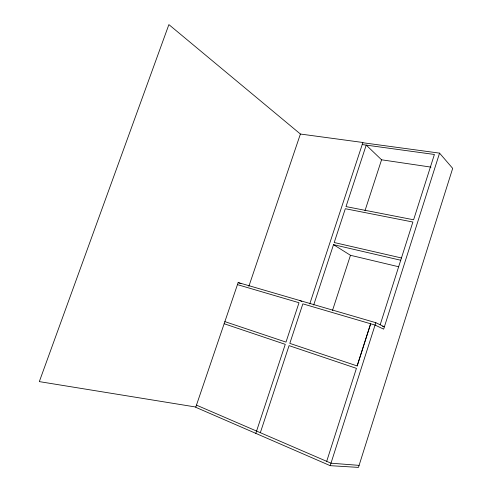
<?xml version="1.0" encoding="UTF-8"?>
<svg xmlns="http://www.w3.org/2000/svg" width="492" height="492" viewBox="0 0 492 492"><rect width="100%" height="100%" fill="white"/><g stroke="black" fill="none" stroke-linecap="round" stroke-linejoin="round"><path stroke-width="0.74" d="M362.813 142.729L439.559 153.135L383.649 329.136L375.058 325.077L302.857 303.859L289.813 343.379L357.198 365.95L370.679 323.791M357.112 365.925L370.593 323.767M326.7 461.336L356.429 368.354L289.068 345.63L260.336 432.696M330.2 465.666L375.82 322.697L238.159 282.549L195.73 407.284L330.2 465.666L358.453 467.4L452.683 168.375L439.559 153.135M380.181 324.781L412.893 222.027L345.322 208.713L334.216 242.525L401.454 257.974M332.512 310.44L350.47 255.293L333.514 244.665L313.687 305.015M364.966 210.779L381.564 159.795L366.22 145.109L346.017 206.597L413.612 219.776L434.405 154.47L362.217 144.562M309.782 303.872L362.893 142.489L300.403 134.033L168.885 24.6L39.317 381.614L195.816 407.032M255.815 433.372L285.255 344.345L224.149 323.736M248.866 286.301L300.403 134.033M359.099 465.364L330.993 463.193L196.468 405.125M381.564 159.795L430.986 167.12M333.514 244.665L400.728 260.25M350.47 255.293L398.686 266.762M382.487 326.251L384.387 326.805L375.82 322.697M237.445 284.634L299.013 302.728L285.993 342.1L224.869 321.627M238.159 282.549L240.945 283.743M299.745 300.514L301.83 301.442"/></g></svg>
